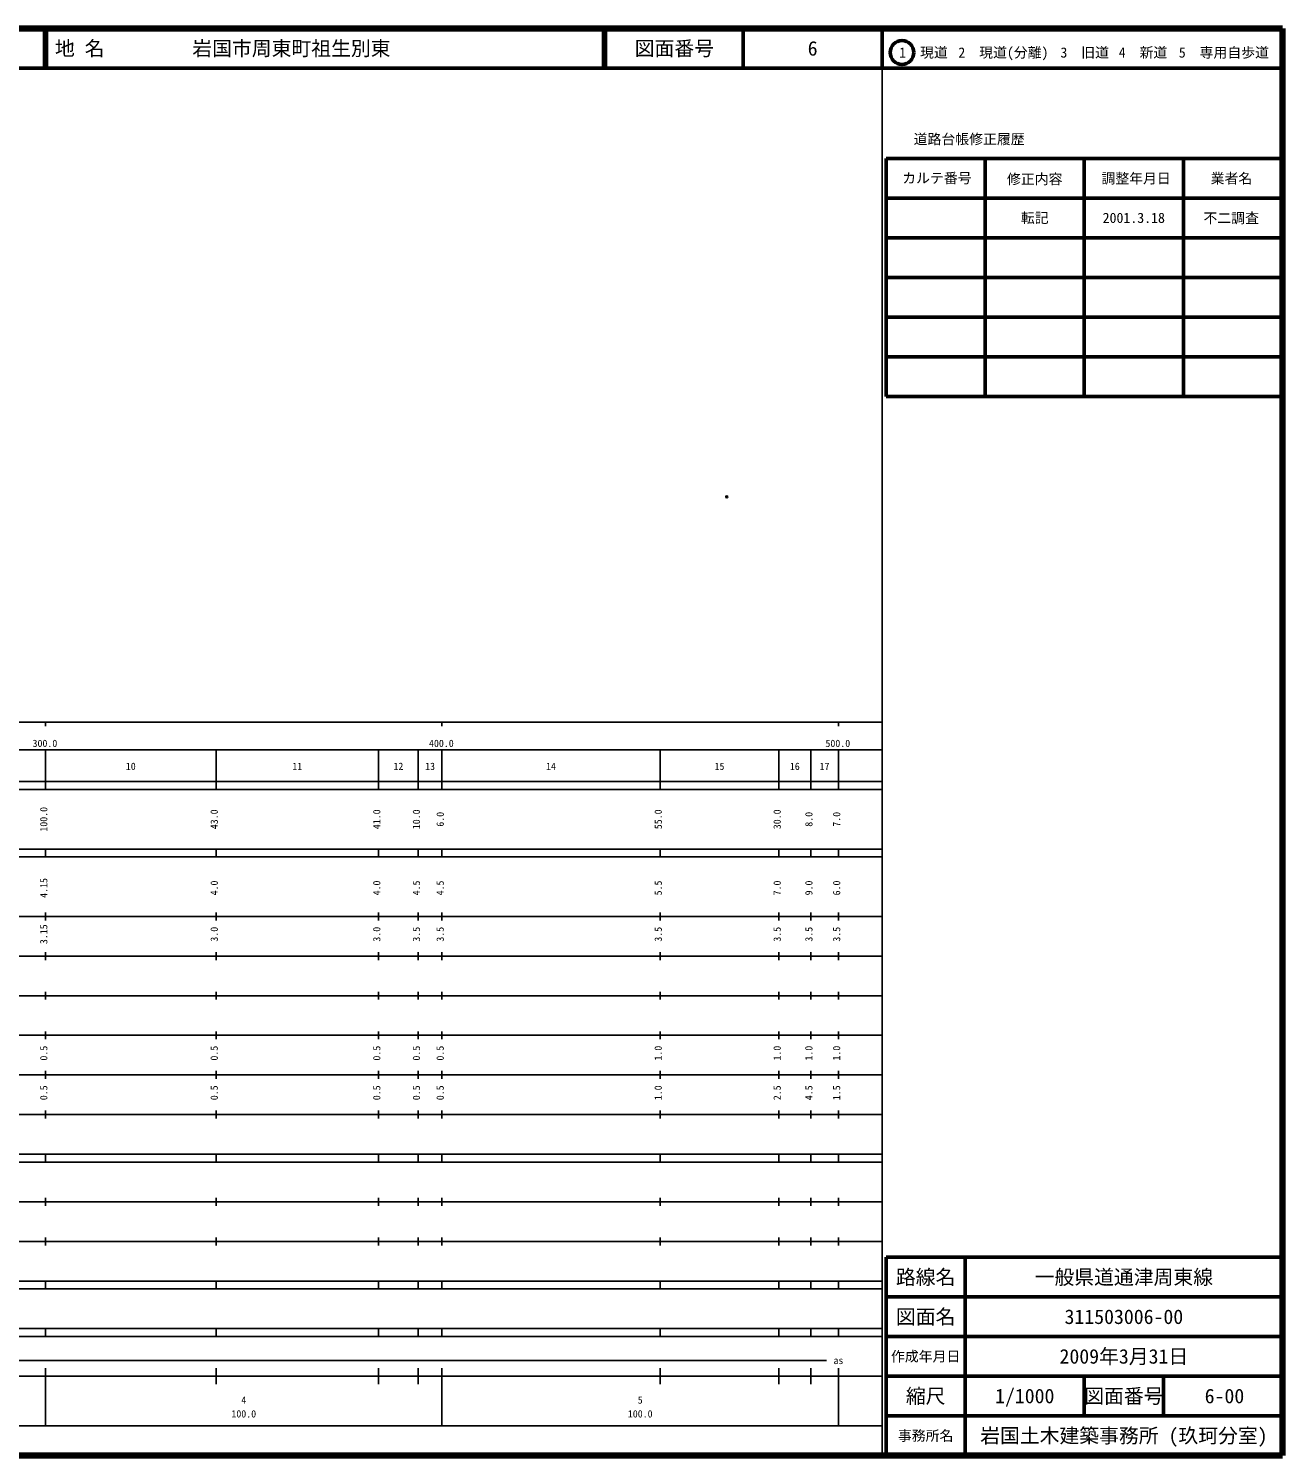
# Model space of a CAD drawing. Units: millimetres on the paper. Extents: x 40 to 680, y 20 to 380.
# Drawn here: x 363.7 to 680, y 20 to 380 of the extents above; entities that cross this region are included whole.
import ezdxf
from ezdxf.enums import TextEntityAlignment as Align

# ---------------------------------------------------------------- set-up
doc = ezdxf.new("R2010")
doc.units = ezdxf.units.MM
doc.header["$PDMODE"] = 32
doc.header["$PDSIZE"] = 0.5
doc.layers.add('M-OTRS', color=6, linetype='Continuous')
doc.layers.add('M-TTL-TXT', color=7, linetype='Continuous')
for name, color, linetype, lineweight in [('M-TTL', 2, 'Continuous', 140), ('M-TTL-BAND', 7, 'Continuous', 25), ('M-TTL-FRAM', 2, 'Continuous', 50), ('M-TTL-LINE', 7, 'Continuous', 50)]:
    doc.layers.add(name, color=color, linetype=linetype, lineweight=lineweight)
doc.styles.add('ＭＳ ゴシック', font='')
doc.styles.get('ＭＳ ゴシック').set_extended_font_data('MS Gothic')

msp = doc.modelspace()

# ---------------------------------------------------------------- linework, layer by layer
at = {"layer": 'M-OTRS'}
msp.add_point((539.811, 261.867), dxfattribs=at)
at = {"layer": 'M-TTL'}
for p, q in [((680, 380), (40, 380)), ((680, 20), (680, 380)), ((40, 20), (680, 20))]:
    msp.add_line(p, q, dxfattribs=at)
at = {"layer": 'M-TTL-BAND'}
for p, q in [((579, 20), (579, 370)), ((40, 205), (579, 205)), ((368, 205), (368, 204)), ((468, 205), (468, 204)), ((568, 205), (568, 204)), ((68, 198), (579, 198)), ((368, 188), (368, 198)), ((411, 188), (411, 198)), ((452, 188), (452, 198)), ((462, 188), (462, 198)), ((468, 188), (468, 198)), ((523, 188), (523, 198)), ((553, 188), (553, 198)), ((561, 188), (561, 198)), ((568, 188), (568, 198)), ((40, 190), (579, 190)), ((40, 188), (579, 188)), ((40, 173), (579, 173)), ((368, 171), (368, 173)), ((411, 171), (411, 173)), ((452, 171), (452, 173)), ((462, 171), (462, 173)), ((468, 171), (468, 173)), ((523, 171), (523, 173)), ((553, 171), (553, 173)), ((561, 171), (561, 173)), ((568, 171), (568, 173)), ((40, 171), (579, 171)), ((40, 156), (579, 156)), ((368, 155), (368, 157)), ((411, 155), (411, 157)), ((452, 155), (452, 157)), ((462, 155), (462, 157)), ((468, 155), (468, 157)), ((523, 155), (523, 157)), ((553, 155), (553, 157)), ((561, 155), (561, 157)), ((568, 155), (568, 157)), ((46, 146), (579, 146)), ((368, 145), (368, 147)), ((411, 145), (411, 147)), ((452, 145), (452, 147)), ((462, 145), (462, 147)), ((468, 145), (468, 147)), ((523, 145), (523, 147)), ((553, 145), (553, 147)), ((561, 145), (561, 147)), ((568, 145), (568, 147)), ((368, 135), (368, 137)), ((411, 135), (411, 137)), ((452, 135), (452, 137)), ((462, 135), (462, 137)), ((468, 135), (468, 137)), ((523, 135), (523, 137)), ((553, 135), (553, 137)), ((561, 135), (561, 137)), ((568, 135), (568, 137)), ((52, 136), (579, 136)), ((46, 126), (579, 126)), ((368, 125), (368, 127)), ((411, 125), (411, 127)), ((452, 125), (452, 127)), ((462, 125), (462, 127)), ((468, 125), (468, 127)), ((523, 125), (523, 127)), ((553, 125), (553, 127)), ((561, 125), (561, 127)), ((568, 125), (568, 127)), ((52, 116), (579, 116)), ((368, 115), (368, 117)), ((411, 115), (411, 117)), ((452, 115), (452, 117)), ((462, 115), (462, 117)), ((468, 115), (468, 117)), ((523, 115), (523, 117)), ((553, 115), (553, 117)), ((561, 115), (561, 117)), ((568, 115), (568, 117)), ((46, 106), (579, 106)), ((368, 105), (368, 107)), ((411, 105), (411, 107)), ((452, 105), (452, 107)), ((462, 105), (462, 107)), ((468, 105), (468, 107)), ((523, 105), (523, 107)), ((553, 105), (553, 107)), ((561, 105), (561, 107)), ((568, 105), (568, 107)), ((40, 96), (579, 96)), ((40, 94), (579, 94)), ((368, 94), (368, 96)), ((411, 94), (411, 96)), ((452, 94), (452, 96)), ((462, 94), (462, 96)), ((468, 94), (468, 96)), ((523, 94), (523, 96)), ((553, 94), (553, 96)), ((561, 94), (561, 96)), ((568, 94), (568, 96)), ((49, 84), (579, 84)), ((368, 83), (368, 85)), ((411, 83), (411, 85)), ((452, 83), (452, 85)), ((462, 83), (462, 85)), ((468, 83), (468, 85)), ((523, 83), (523, 85)), ((553, 83), (553, 85)), ((561, 83), (561, 85)), ((568, 83), (568, 85)), ((40, 74), (579, 74)), ((368, 73), (368, 75)), ((411, 73), (411, 75)), ((452, 73), (452, 75)), ((462, 73), (462, 75)), ((468, 73), (468, 75)), ((523, 73), (523, 75)), ((553, 73), (553, 75)), ((561, 73), (561, 75)), ((568, 73), (568, 75)), ((40, 64), (579, 64)), ((40, 62), (579, 62)), ((368, 62), (368, 64)), ((411, 62), (411, 64)), ((452, 62), (452, 64)), ((462, 62), (462, 64)), ((468, 62), (468, 64)), ((523, 62), (523, 64)), ((553, 62), (553, 64)), ((561, 62), (561, 64)), ((568, 62), (568, 64)), ((40, 52), (579, 52)), ((368, 50), (368, 52)), ((411, 50), (411, 52)), ((452, 50), (452, 52)), ((462, 50), (462, 52)), ((468, 50), (468, 52)), ((523, 50), (523, 52)), ((553, 50), (553, 52)), ((561, 50), (561, 52)), ((568, 50), (568, 52)), ((40, 50), (579, 50)), ((71, 44), (565, 44)), ((40, 40), (579, 40)), ((368, 27.5), (368, 42)), ((411, 38), (411, 42)), ((452, 38), (452, 42)), ((462, 38), (462, 42)), ((468, 27.5), (468, 42)), ((523, 38), (523, 42)), ((553, 38), (553, 42)), ((561, 38), (561, 42)), ((568, 27.5), (568, 42)), ((68, 27.5), (579, 27.5))]:
    msp.add_line(p, q, dxfattribs=at)
at = {"layer": 'M-TTL-FRAM'}
for p, q in [((580, 347.197), (580, 287.197)), ((580, 347.197), (680, 347.197)), ((580, 287.197), (680, 287.197)), ((680, 70), (580, 70)), ((580, 70), (580, 20))]:
    msp.add_line(p, q, dxfattribs=at)
at = {"layer": 'M-TTL-LINE'}
for p, q in [((367.75, 380), (367.75, 370)), ((368.25, 380), (368.25, 370)), ((508.747, 380), (508.747, 370)), ((509.247, 380), (509.247, 370)), ((543.997, 380), (543.997, 370)), ((579, 380), (579, 370)), ((40, 370), (680, 370)), ((605, 347.197), (605, 287.197)), ((630, 347.197), (630, 287.197)), ((655, 347.197), (655, 287.197)), ((580, 337.197), (680, 337.197)), ((580, 327.197), (680, 327.197)), ((580, 317.197), (680, 317.197)), ((580, 307.197), (680, 307.197)), ((580, 297.197), (680, 297.197)), ((600, 70), (600, 20)), ((680, 60), (580, 60)), ((680, 50), (580, 50)), ((680, 40), (580, 40)), ((630, 40), (630, 30)), ((650, 40), (650, 30)), ((680, 30), (580, 30))]:
    msp.add_line(p, q, dxfattribs=at)
msp.add_circle((584.031, 373.958), 3, dxfattribs=at)

# ---------------------------------------------------------------- texts
at = {"layer": 'M-TTL-BAND', "style": 'ＭＳ ゴシック'}
for s, p in [('300.0', (367.844, 198.195)), ('400.0', (467.844, 198.195)), ('500.0', (567.844, 198.195)), ('10', (389.5, 192.405)), ('11', (431.5, 192.405)), ('12', (457, 192.405)), ('13', (465, 192.405)), ('14', (495.5, 192.405)), ('15', (538, 192.405)), ('16', (557, 192.405)), ('17', (564.5, 192.405)), ('as', (568, 42.5)), ('4', (418, 32.523)), ('5', (518, 32.523)), ('100.0', (418, 29.033)), ('100.0', (518, 29.033))]:
    msp.add_text(s, height=1.833, dxfattribs=at).set_placement(p, align=Align.BOTTOM_CENTER)
for s, p in [('100.0', (369, 180.5)), ('43.0', (412, 180.5)), ('41.0', (453, 180.5)), ('10.0', (463, 180.5)), ('6.0', (469, 180.5)), ('55.0', (524, 180.5)), ('30.0', (554, 180.5)), ('8.0', (562, 180.5)), ('7.0', (569, 180.5)), ('4.15', (369, 163.174)), ('4.0', (412, 163.174)), ('4.0', (453, 163.174)), ('4.5', (463, 163.174)), ('4.5', (469, 163.174)), ('5.5', (524, 163.174)), ('7.0', (554, 163.174)), ('9.0', (562, 163.174)), ('6.0', (569, 163.174)), ('3.15', (369, 151.5)), ('3.0', (412, 151.5)), ('3.0', (453, 151.5)), ('3.5', (463, 151.5)), ('3.5', (469, 151.5)), ('3.5', (524, 151.5)), ('3.5', (554, 151.5)), ('3.5', (562, 151.5)), ('3.5', (569, 151.5)), ('0.5', (369, 121.5)), ('0.5', (412, 121.5)), ('0.5', (453, 121.5)), ('0.5', (463, 121.5)), ('0.5', (469, 121.5)), ('1.0', (524, 121.5)), ('1.0', (554, 121.5)), ('1.0', (562, 121.5)), ('1.0', (569, 121.5)), ('0.5', (369, 111.5)), ('0.5', (412, 111.5)), ('0.5', (453, 111.5)), ('0.5', (463, 111.5)), ('0.5', (469, 111.5)), ('1.0', (524, 111.5)), ('2.5', (554, 111.5)), ('4.5', (562, 111.5)), ('1.5', (569, 111.5))]:
    msp.add_text(s, height=1.833, rotation=90, dxfattribs=at).set_placement(p, align=Align.BOTTOM_CENTER)
at = {"layer": 'M-TTL-TXT', "style": 'ＭＳ ゴシック'}
for s, p in [('地 名', (370.38, 375)), ('岩国市周東町祖生別東', (405.024, 375))]:
    msp.add_text(s, height=3.666, dxfattribs=at).set_placement(p, align=Align.MIDDLE_LEFT)
for s, height, p in [('図面番号', 3.666, (526.622, 375)), ('6', 3.666, (561.497, 375)), ('1\u3000現道', 2.566, (589.448, 373.958)), ('2\u3000現道(分離)', 2.566, (609.619, 373.958)), ('3\u3000旧道', 2.566, (630.121, 373.958)), ('4\u3000新道', 2.566, (644.824, 373.958)), ('5\u3000専用自歩道', 2.566, (665.228, 373.958)), ('道路台帳修正履歴', 2.566, (600.968, 352.113)), ('カルテ番号', 2.566, (592.839, 342.277)), ('修正内容', 2.566, (617.509, 342.023)), ('調整年月日', 2.566, (643.089, 342.197)), ('業者名', 2.566, (667.134, 342.197)), ('転記', 2.566, (617.5, 332.245)), ('2001.3.18', 2.566, (642.5, 332.245)), ('不二調査', 2.566, (667.077, 332.189)), ('路線名', 3.666, (590, 65)), ('路線名', 3.666, (590, 65)), ('一般県道通津周東線', 3.666, (640, 65)), ('図面名', 3.666, (590, 55)), ('図面名', 3.666, (590, 55)), ('311503006-00', 3.666, (640, 55)), ('2009年3月31日', 3.666, (640, 45)), ('作成年月日', 2.566, (590, 45)), ('作成年月日', 2.566, (590, 45)), ('縮尺', 3.666, (590, 35)), ('縮尺', 3.666, (590, 35)), ('1/1000', 3.666, (615, 35)), ('図面番号', 3.666, (640, 35)), ('図面番号', 3.666, (640, 35)), (' 6-00', 3.666, (664.125, 35)), ('事務所名', 2.566, (590, 25)), ('事務所名', 2.566, (590, 25)), ('岩国土木建築事務所 (玖珂分室)', 3.666, (640, 25))]:
    msp.add_text(s, height=height, dxfattribs=at).set_placement(p, align=Align.MIDDLE_CENTER)

doc.saveas('drawing.dxf')
